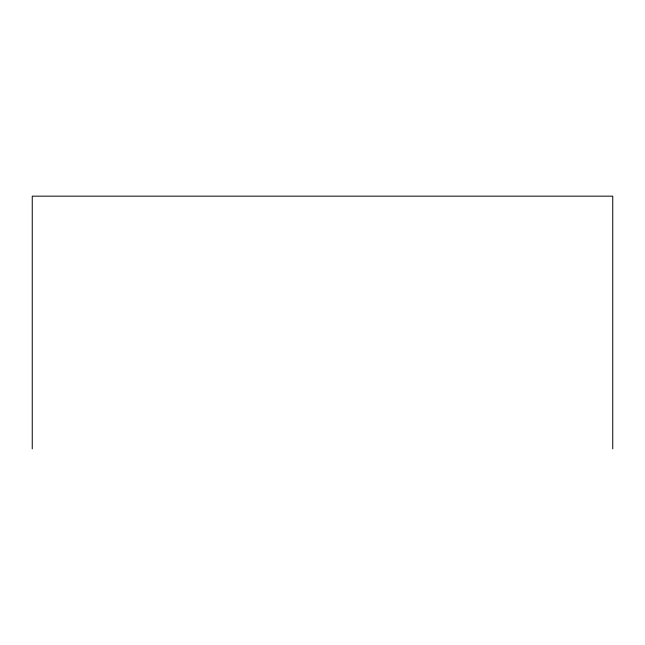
<?xml version="1.0" encoding="UTF-8"?>
<svg xmlns="http://www.w3.org/2000/svg" width="645" height="645" viewBox="0 0 645 645"><rect width="100%" height="100%" fill="white"/><g stroke="black" fill="none" stroke-linecap="round" stroke-linejoin="round"><path stroke-width="0.97" d="M612.75 448.831L612.75 196.169L32.25 196.169L32.25 448.831"/></g></svg>
